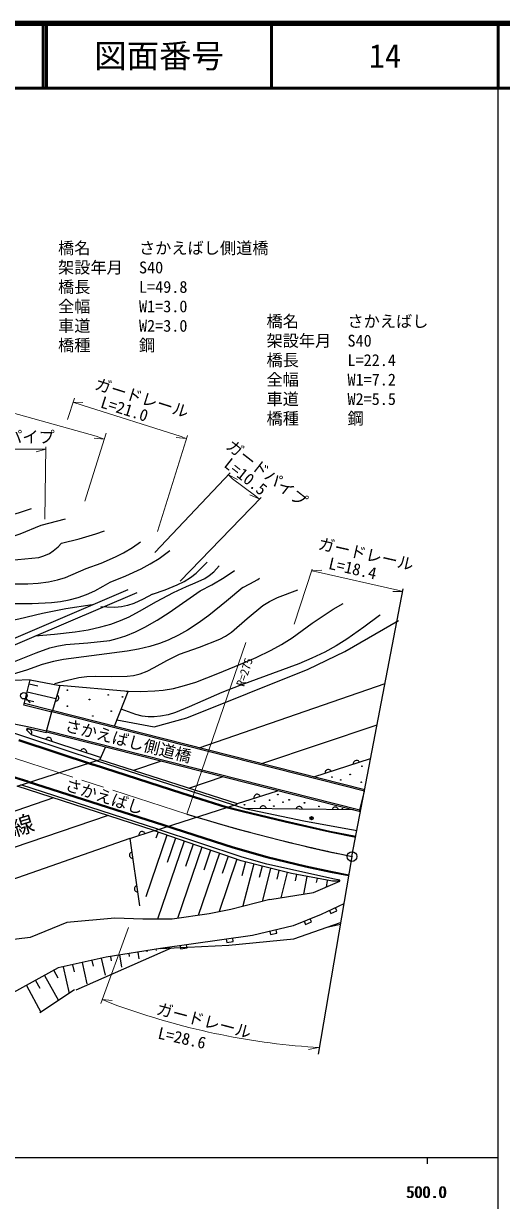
# Model space of a CAD drawing. Units: millimetres, scale not verified. Extents: x 40000 to 680000, y 20000 to 380000.
# Drawn here: x 505692 to 579500, y 198357 to 380000 of the extents above; entities that cross this region are included whole.
import ezdxf
from ezdxf.enums import TextEntityAlignment as Align

# ---------------------------------------------------------------- set-up
doc = ezdxf.new("R2010")
doc.units = ezdxf.units.MM
doc.header["$LTSCALE"] = 1000
doc.header["$PDMODE"] = 32
doc.header["$PDSIZE"] = 500
doc.linetypes.add('CHAIN', pattern=[18.5, 12, -1.5, 3.5, -1.5])
for name, color, linetype, lineweight in [('M-BGD', 7, 'Continuous', 25), ('M-BMK', 2, 'CHAIN', 13), ('M-BMK-OTRS', 5, 'Continuous', 25), ('M-BMK-SRVR', 3, 'Continuous', 25), ('M-STR-HTXT', 7, 'Continuous', 13), ('M-STR-STR1', 1, 'Continuous', 25), ('M-TTL', 2, 'Continuous', 140), ('M-TTL-BAND', 7, 'Continuous', 25), ('M-TTL-LINE', 7, 'Continuous', 50)]:
    doc.layers.add(name, color=color, linetype=linetype, lineweight=lineweight)
for name, color, linetype in [('M-BMK-HTXT', 7, 'Continuous'), ('M-OTRS', 6, 'Continuous'), ('M-TTL-TXT', 7, 'Continuous')]:
    doc.layers.add(name, color=color, linetype=linetype)
doc.styles.add('ＭＳ ゴシック', font='')
doc.styles.get('ＭＳ ゴシック').set_extended_font_data('MS Gothic')

msp = doc.modelspace()

# ---------------------------------------------------------------- linework, layer by layer
at = {"layer": 'M-BGD'}
for p, q in [((506589, 305056), (506900, 305174)), ((508427, 302562), (512188, 303560)), ((494663, 281027), (521835, 292633)), ((496890, 280965), (523224, 292170)), ((555323, 283104), (563598, 287871)), ((560673, 288647), (560782, 288731)), ((549654, 280378), (555323, 283104)), ((530901, 272855), (549654, 280378)), ((506702, 278696), (494599, 278264)), ((505757, 274810), (506702, 278696)), ((506555, 278089), (507902, 277762)), ((506702, 278696), (511304, 277828)), ((532803, 268231), (561529, 278143)), ((506260, 276874), (510671, 275803)), ((511304, 277828), (510142, 273977)), ((510971, 276308), (510867, 276381)), ((511049, 276222), (510971, 276308)), ((511116, 276097), (511049, 276222)), ((511145, 275984), (511116, 276097)), ((521870, 276919), (511304, 277828)), ((519764, 271538), (521870, 276919)), ((510043, 273745), (505757, 274810)), ((510103, 273987), (505817, 275052)), ((505965, 275659), (507265, 275344)), ((506074, 275884), (506743, 275141)), ((510579, 275424), (510705, 275427)), ((510705, 275427), (510818, 275456)), ((510818, 275456), (510943, 275523)), ((510943, 275523), (511029, 275601)), ((511029, 275601), (511102, 275705)), ((511102, 275705), (511148, 275858)), ((511148, 275858), (511145, 275984)), ((516980, 266266), (495143, 273403)), ((495243, 273717), (506284, 271502)), ((509193, 270600), (510103, 273987)), ((520108, 272528), (525886, 271438)), ((525886, 271438), (530901, 272855)), ((506229, 271258), (506174, 270991)), ((506174, 270991), (506886, 270278)), ((506290, 271045), (506177, 270988)), ((506229, 271258), (509193, 270600)), ((506284, 271502), (509247, 270844)), ((506403, 271073), (506290, 271045)), ((506545, 271073), (506403, 271073)), ((506658, 271045), (506545, 271073)), ((506771, 270988), (506658, 271045)), ((506884, 270875), (506771, 270988)), ((506940, 270762), (506884, 270875)), ((506969, 270648), (506940, 270762)), ((506968, 270507), (506969, 270648)), ((542505, 265772), (560317, 271786)), ((504914, 269349), (516435, 265543)), ((504961, 269491), (516482, 265685)), ((506884, 270281), (506940, 270394)), ((506886, 270278), (517664, 266729)), ((506940, 270394), (506968, 270507)), ((509181, 269649), (509106, 269547)), ((509269, 269725), (509181, 269649)), ((509396, 269789), (509269, 269725)), ((509509, 269814), (509396, 269789)), ((509636, 269815), (509509, 269814)), ((509788, 269765), (509636, 269815)), ((509889, 269689), (509788, 269765)), ((509966, 269601), (509889, 269689)), ((510029, 269475), (509966, 269601)), ((510055, 269361), (510029, 269475)), ((510055, 269234), (510055, 269361)), ((506373, 262914), (491123, 267567)), ((506417, 263057), (491167, 267711)), ((514570, 267874), (514495, 267772)), ((514658, 267950), (514570, 267874)), ((514785, 268014), (514658, 267950)), ((514899, 268040), (514785, 268014)), ((515025, 268040), (514899, 268040)), ((515177, 267990), (515025, 268040)), ((515278, 267914), (515177, 267990)), ((515355, 267826), (515278, 267914)), ((515418, 267700), (515355, 267826)), ((515444, 267586), (515418, 267700)), ((515445, 267460), (515444, 267586)), ((517553, 266466), (518343, 268329)), ((530128, 261108), (516436, 265543)), ((530173, 261251), (516482, 265685)), ((522719, 264752), (526840, 266174)), ((550548, 263732), (559278, 266566)), ((556621, 265829), (556620, 265703)), ((556647, 265943), (556621, 265829)), ((556712, 266069), (556647, 265943)), ((556788, 266157), (556712, 266069)), ((556890, 266232), (556788, 266157)), ((557042, 266282), (556890, 266232)), ((557169, 266281), (557042, 266282)), ((557282, 266254), (557169, 266281)), ((557408, 266190), (557282, 266254)), ((557496, 266113), (557408, 266190)), ((557571, 266012), (557496, 266113)), ((511205, 264303), (511043, 264355)), ((536467, 263733), (531312, 261992)), ((552256, 264413), (552255, 264286)), ((552282, 264526), (552256, 264413)), ((552347, 264652), (552282, 264526)), ((552423, 264740), (552347, 264652)), ((552525, 264815), (552423, 264740)), ((552677, 264865), (552525, 264815)), ((552804, 264864), (552677, 264865)), ((552917, 264837), (552804, 264864)), ((553043, 264773), (552917, 264837)), ((553131, 264697), (553043, 264773)), ((553206, 264595), (553131, 264697)), ((506373, 262914), (527136, 256293)), ((506419, 263057), (527182, 256436)), ((538715, 259621), (544894, 261596)), ((510344, 260482), (459484, 243187)), ((537010, 258980), (530128, 261108)), ((537051, 259125), (530173, 261251)), ((541274, 260593), (541273, 260466)), ((541300, 260706), (541274, 260593)), ((541364, 260832), (541300, 260706)), ((541441, 260920), (541364, 260832)), ((541543, 260995), (541441, 260920)), ((541695, 261045), (541543, 260995)), ((541821, 261044), (541695, 261045)), ((541935, 261018), (541821, 261044)), ((542061, 260953), (541935, 261018)), ((542149, 260877), (542061, 260953)), ((542224, 260775), (542149, 260877)), ((539440, 258344), (537010, 258980)), ((539477, 258490), (537051, 259125)), ((538123, 259437), (539888, 258865)), ((546079, 256730), (539440, 258344)), ((546113, 256876), (539477, 258490)), ((539888, 258865), (548991, 256972)), ((556629, 258621), (539888, 258865)), ((542220, 258951), (542178, 258831)), ((542282, 259050), (542220, 258951)), ((542383, 259148), (542282, 259050)), ((542484, 259207), (542383, 259148)), ((542604, 259245), (542484, 259207)), ((542764, 259243), (542604, 259245)), ((542884, 259201), (542764, 259243)), ((542983, 259140), (542884, 259201)), ((543082, 259038), (542983, 259140)), ((543140, 258937), (543082, 259038)), ((543178, 258817), (543140, 258937)), ((547800, 258869), (547759, 258750)), ((547862, 258969), (547800, 258869)), ((547963, 259067), (547862, 258969)), ((548064, 259126), (547963, 259067)), ((548185, 259164), (548064, 259126)), ((548345, 259162), (548185, 259164)), ((548464, 259120), (548345, 259162)), ((548563, 259058), (548464, 259120)), ((548662, 258957), (548563, 259058)), ((548720, 258856), (548662, 258957)), ((548759, 258735), (548720, 258856)), ((553381, 258788), (553339, 258669)), ((553442, 258887), (553381, 258788)), ((553544, 258986), (553442, 258887)), ((553644, 259044), (553544, 258986)), ((553765, 259083), (553644, 259044)), ((553925, 259080), (553765, 259083)), ((554044, 259038), (553925, 259080)), ((554143, 258977), (554044, 259038)), ((554242, 258876), (554143, 258977)), ((554301, 258775), (554242, 258876)), ((554339, 258654), (554301, 258775)), ((518769, 257757), (469222, 240985)), ((527136, 256293), (532075, 254693)), ((527182, 256436), (532121, 254835)), ((552957, 255178), (546079, 256730)), ((552988, 255325), (546113, 256876)), ((548991, 256972), (555449, 255781)), ((522109, 254247), (525860, 255464)), ((523510, 254828), (523509, 254701)), ((523536, 254941), (523510, 254828)), ((523600, 255067), (523536, 254941)), ((523677, 255155), (523600, 255067)), ((523779, 255230), (523677, 255155)), ((523931, 255280), (523779, 255230)), ((524057, 255279), (523931, 255280)), ((524171, 255252), (524057, 255279)), ((524297, 255188), (524171, 255252)), ((524385, 255112), (524297, 255188)), ((524460, 255010), (524385, 255112)), ((527817, 254744), (524555, 245238)), ((539323, 250796), (525787, 255440)), ((526464, 255208), (526137, 254258)), ((539463, 251339), (526369, 255667)), ((532075, 254693), (538001, 252791)), ((532121, 254835), (538045, 252935)), ((556999, 254377), (552957, 255178)), ((557028, 254525), (552988, 255325)), ((555449, 255781), (557206, 255463)), ((522109, 254247), (475003, 237704)), ((522109, 254247), (523620, 243852)), ((530524, 253815), (526394, 241777)), ((529171, 254279), (527884, 250529)), ((533232, 252886), (529460, 241895)), ((531878, 253350), (530687, 249878)), ((538001, 252791), (543273, 251312)), ((538045, 252935), (543310, 251457)), ((522082, 251791), (522060, 251667)), ((522060, 251667), (522083, 251509)), ((522127, 251899), (522082, 251791)), ((522083, 251509), (522140, 251396)), ((522212, 252012), (522127, 251899)), ((522140, 251396), (522213, 251305)), ((522302, 252086), (522212, 252012)), ((522213, 251305), (522327, 251221)), ((522415, 252143), (522302, 252086)), ((522327, 251221), (522434, 251176)), ((522434, 251176), (522559, 251153)), ((535939, 251957), (532647, 242363)), ((534585, 252421), (533526, 249334)), ((538646, 251028), (535880, 242969)), ((537292, 251492), (536377, 248824)), ((543182, 249780), (539323, 250796)), ((543281, 250264), (539463, 251339)), ((543273, 251312), (549257, 249869)), ((543310, 251457), (549291, 250016)), ((539966, 250626), (539402, 248483)), ((541252, 250288), (539551, 243822)), ((542539, 249949), (542082, 248213)), ((543828, 249617), (542543, 244518)), ((547059, 248803), (543182, 249780)), ((547206, 249373), (543281, 250264)), ((545120, 249291), (544784, 247955)), ((546413, 248966), (545430, 245067)), ((553482, 247993), (547206, 249373)), ((549257, 249869), (553100, 249044)), ((549291, 250016), (553130, 249191)), ((553100, 249044), (555901, 248487)), ((553130, 249191), (555926, 248634)), ((553399, 247612), (547059, 248803)), ((547852, 248654), (547666, 247665)), ((549437, 248356), (548924, 245629)), ((550468, 245878), (554558, 247647)), ((551022, 248058), (550903, 247424)), ((552607, 247761), (552411, 246718)), ((554558, 247647), (553399, 247612)), ((554517, 247779), (553482, 247993)), ((553978, 247629), (553980, 247560)), ((554558, 247647), (554517, 247779)), ((522838, 246594), (522815, 246470)), ((522815, 246470), (522838, 246311)), ((522883, 246702), (522838, 246594)), ((522838, 246311), (522895, 246198)), ((522967, 246815), (522883, 246702)), ((522895, 246198), (522969, 246108)), ((523057, 246889), (522967, 246815)), ((522969, 246108), (523082, 246023)), ((523170, 246946), (523057, 246889)), ((523082, 246023), (523190, 245978)), ((523190, 245978), (523314, 245956)), ((543721, 244792), (550468, 245878)), ((543721, 244792), (537714, 243286)), ((555155, 244144), (551655, 242500)), ((554070, 243082), (553858, 243535)), ((519780, 241945), (512405, 241275)), ((524138, 241777), (519780, 241945)), ((528663, 241777), (524138, 241777)), ((534362, 242615), (528663, 241777)), ((537714, 243286), (534362, 242615)), ((551655, 242500), (547336, 240751)), ((550147, 241350), (549959, 241813)), ((552952, 243109), (553165, 242657)), ((553165, 242657), (554070, 243082)), ((512405, 241275), (506706, 238928)), ((547336, 240751), (541066, 239263)), ((543715, 239892), (543830, 239405)), ((544803, 239636), (544688, 240123)), ((547435, 238760), (554657, 241243)), ((549032, 241438), (549220, 240974)), ((549220, 240974), (550147, 241350)), ((552799, 240604), (554619, 241018)), ((506706, 238928), (502516, 238425)), ((541066, 239263), (526819, 237252)), ((537009, 238690), (537079, 238195)), ((537079, 238195), (538069, 238335)), ((537379, 237755), (547435, 238760)), ((538069, 238335), (538000, 238830)), ((543830, 239405), (544803, 239636)), ((513804, 230887), (528567, 237335)), ((526819, 237252), (518439, 235911)), ((520534, 236246), (520834, 234373)), ((521931, 236470), (522001, 236033)), ((523327, 236693), (523494, 235652)), ((524724, 236917), (524754, 236729)), ((526121, 237140), (526154, 236932)), ((526819, 237252), (537379, 237755)), ((529886, 237685), (529956, 237190)), ((529956, 237190), (530946, 237330)), ((530946, 237330), (530876, 237825)), ((518439, 235911), (511064, 234235)), ((511802, 234403), (512730, 230317)), ((513276, 234738), (513522, 233656)), ((514751, 235073), (515494, 231804)), ((516226, 235408), (516426, 234529)), ((517701, 235743), (518291, 233150)), ((519137, 236023), (519247, 235336)), ((511064, 234235), (504024, 230380)), ((508952, 233078), (511070, 229211)), ((510360, 233849), (510975, 232726)), ((506136, 231536), (508389, 227423)), ((507544, 232307), (508200, 231110)), ((513578, 230883), (508224, 227313))]:
    msp.add_line(p, q, dxfattribs=at)
for points in [[(478104, 304662), (481665, 304074), (485430, 303563), (487815, 303349), (490010, 303252), (492806, 303250), (495608, 303353), (499014, 303575), (502293, 303899), (503570, 304137), (504919, 304502), (506590, 305056)], [(478891, 301643), (481611, 300926), (484537, 300263), (486305, 299964), (488088, 299764), (490078, 299651), (492278, 299634), (495693, 299768), (498991, 299997), (500589, 300149), (502361, 300428), (503677, 300753), (505194, 301248), (508427, 302562)], [(511578, 299805), (514286, 300490), (516837, 301237), (518187, 301730)], [(479154, 297836), (483318, 297268), (487691, 296781), (490285, 296591), (492890, 296502), (495499, 296523), (498298, 296654), (508043, 297609), (508807, 297830), (509700, 298224), (510293, 298607), (511042, 299262), (511578, 299805)], [(515385, 295867), (517665, 296724), (519889, 297670), (521136, 298299), (522498, 299113), (523751, 300032)], [(519060, 293766), (521487, 294754), (523856, 295835), (525261, 296587), (526636, 297450), (528269, 298653)], [(525624, 291929), (527561, 292591), (529432, 293349), (530495, 293889), (531496, 294518), (532328, 295173), (533194, 295997), (534029, 296895)], [(530875, 293110), (532212, 293657), (533667, 294369), (534339, 294790), (535106, 295403), (535927, 296316)], [(479548, 295079), (482700, 294461), (486058, 293916), (488041, 293697), (490064, 293579), (499723, 293604), (503117, 293509), (506345, 293528), (507955, 293634), (509549, 293840), (510920, 294122), (512161, 294486), (515385, 295867)], [(532975, 292454), (534758, 293373), (536659, 294478), (538249, 295607)], [(539539, 292979), (540654, 293504), (541867, 294215), (542141, 294420)], [(479941, 292454), (483058, 291647), (486185, 290941), (488151, 290597), (490129, 290358), (492172, 290237), (494373, 290219), (504108, 290482), (507022, 290499), (510024, 290622), (511412, 290785), (512756, 291042), (514111, 291412), (515436, 291886), (516723, 292456), (518009, 293141), (519060, 293766)], [(539539, 292979), (537021, 290833), (534306, 288661), (532672, 287479), (530999, 286398), (529627, 285621), (528042, 284855), (526674, 284315), (525183, 283849), (523461, 283440), (521702, 283125), (511876, 281863), (510298, 281540), (508554, 281073), (506140, 280199), (503584, 279406), (502202, 279200), (500798, 279101), (495300, 279064)], [(497138, 280902), (498962, 280820), (500766, 280840), (501949, 280959), (502967, 281159), (504298, 281556), (505610, 282053), (507663, 282902), (509741, 283646), (510847, 283922), (512225, 284144), (515629, 284410), (519008, 284802), (520159, 285082), (521488, 285522), (522971, 286142), (524416, 286857), (526321, 287929), (528185, 289099), (532975, 292454)], [(507508, 285496), (510498, 285738), (513678, 286099), (515650, 286427), (517611, 286866), (519153, 287312), (520657, 287855), (522016, 288457), (523610, 289288), (526219, 290780), (528844, 292163), (530875, 293110)], [(510528, 278145), (512266, 278630), (514219, 279059), (515454, 279213), (516870, 279266), (519316, 279217), (521720, 279269), (522691, 279397), (523710, 279645), (524804, 280065), (525871, 280596), (527811, 281695), (529781, 282667), (532842, 283740), (536000, 284964), (536863, 285432), (537821, 286081), (540233, 288195), (542655, 290167), (543677, 290778), (544928, 291398), (548058, 292614)], [(525624, 291929), (524174, 291157), (522704, 290491), (521766, 290174), (520807, 289965), (519783, 289878), (518579, 289899), (517616, 289959)], [(480466, 289828), (483175, 289054), (486092, 288332), (487854, 288002), (489659, 287775), (491848, 287642), (494253, 287603), (498030, 287582), (501832, 287674), (503417, 287837), (504944, 288101), (508647, 288977), (512226, 289716), (516304, 290353)], [(521554, 276964), (523768, 276927), (525965, 276991), (527265, 277120), (528828, 277391), (530566, 277826), (532285, 278370), (535683, 279665), (539207, 281119), (541599, 282167), (543934, 283303), (545505, 284166), (547187, 285213), (550273, 287435), (553534, 289638), (555075, 290473)], [(560673, 288647), (558267, 286838), (555645, 285001), (553951, 283945), (552221, 282997), (550234, 282049), (548200, 281189), (539104, 277839), (536320, 276748), (533384, 275479), (531284, 274525), (529164, 273680), (528005, 273324), (526845, 273080), (525879, 272980), (524916, 272991), (523998, 273120), (523042, 273364), (520767, 274207)]]:
    msp.add_lwpolyline(points, dxfattribs=at)
for centre, radius in [((505740, 276256), 500), ((512470, 277122), 50), ((512470, 277122), 30), ((512470, 277122), 10), ((518775, 276378), 50), ((518775, 276378), 30), ((518775, 276378), 10), ((520968, 276064), 50), ((512470, 274654), 50), ((512470, 274654), 30), ((512470, 274654), 10), ((515877, 275673), 50), ((515877, 275673), 30), ((515877, 275673), 10), ((520968, 276064), 30), ((520968, 276064), 10), ((516386, 273127), 50), ((516386, 273127), 30), ((516386, 273127), 10), ((519245, 273871), 50), ((519245, 273871), 30), ((519245, 273871), 10), ((557956, 265374), 50), ((557956, 265374), 30), ((557956, 265374), 10), ((553321, 263711), 50), ((553321, 263711), 30), ((553321, 263711), 10), ((556142, 264114), 50), ((556142, 264114), 30), ((556142, 264114), 10), ((554681, 263257), 50), ((554681, 263257), 30), ((554681, 263257), 10), ((557856, 262905), 50), ((557856, 262905), 30), ((557856, 262905), 10), ((541378, 259982), 50), ((541378, 259982), 30), ((541378, 259982), 10), ((543696, 260133), 50), ((543696, 260133), 30), ((543696, 260133), 10), ((544956, 260990), 50), ((544956, 260990), 30), ((544956, 260990), 10), ((545762, 259831), 50), ((545762, 259831), 30), ((545762, 259831), 10), ((546720, 260184), 50), ((546720, 260184), 30), ((546720, 260184), 10), ((549088, 259730), 50), ((549088, 259730), 30), ((539816, 259428), 50), ((539816, 259428), 30), ((539816, 259428), 10), ((544351, 259226), 50), ((544351, 259226), 30), ((544351, 259226), 10), ((549088, 259730), 10), ((551305, 259176), 50), ((551305, 259176), 30), ((551305, 259176), 10), ((554933, 258823), 50), ((554933, 258823), 30), ((554933, 258823), 10)]:
    msp.add_circle(centre, radius, dxfattribs=at)
msp.add_arc((612172, 521528), 275784, 252.85794, 258.32967, dxfattribs=at)
at = {"layer": 'M-BMK'}
msp.add_line((530887, 257995), (497176, 268880), dxfattribs=at)
msp.add_line((530887, 257995), (497176, 268880), dxfattribs=at)
msp.add_arc((612172, 521528), 275784, 252.85794, 258.32967, dxfattribs=at)
at = {"layer": 'M-BMK-OTRS'}
for q in [(564319, 292769), (551175, 220953)]:
    msp.add_line((556413, 251469), q, dxfattribs=at)
at = {"layer": 'M-BMK-SRVR'}
for radius in [750, 30]:
    msp.add_circle((556406, 251438), radius, dxfattribs=at)
at = {"layer": 'M-OTRS'}
msp.add_point((550171, 257358), dxfattribs=at)
at = {"layer": 'M-STR-HTXT'}
for p, q in [((410752, 345805), (516913, 316328)), ((512493, 318894), (513571, 322186)), ((514762, 321100), (513310, 321555)), ((513310, 321555), (514867, 321507)), ((514762, 321100), (530040, 316247)), ((515174, 306306), (518465, 316786)), ((516913, 316328), (518170, 315869)), ((526383, 301611), (531004, 316417)), ((530812, 315938), (529264, 316105)), ((530040, 316247), (530812, 315938)), ((497362, 314330), (507866, 314330)), ((509154, 314327), (507653, 313911)), ((507866, 314330), (509154, 314327)), ((508996, 303517), (509116, 314663)), ((518170, 315869), (516617, 315989)), ((525969, 298384), (537624, 310657)), ((537987, 309740), (537355, 310372)), ((537355, 310372), (538713, 309608)), ((537987, 309740), (541386, 307211)), ((542097, 306657), (540655, 307247)), ((541386, 307211), (542097, 306657)), ((529867, 293927), (542401, 306832)), ((547473, 287294), (550285, 295781)), ((550218, 295507), (551770, 295644)), ((551203, 295322), (550218, 295507)), ((551203, 295322), (563497, 292565)), ((563497, 292565), (564291, 292366)), ((564291, 292366), (562734, 292323)), ((540020, 284486), (530887, 257995)), ((521919, 240509), (517654, 228779)), ((519353, 228757), (517841, 229387)), ((517841, 229387), (519387, 229198)), ((549605, 222077), (551243, 221951)), ((551243, 221951), (549715, 221647))]:
    msp.add_line(p, q, dxfattribs=at)
msp.add_arc((558106, 332409), 110660, 249.50037, 265.59372, dxfattribs=at)
at = {"layer": 'M-STR-STR1'}
for p, q in [((509193, 270600), (510103, 273987)), ((558355, 261515), (510047, 273764)), ((558412, 261738), (510103, 273987)), ((557618, 258607), (509309, 270856)), ((557754, 258336), (509253, 270633)), ((504690, 262311), (517504, 266434)), ((516921, 266247), (538123, 259437)), ((517493, 266431), (538681, 259625)), ((525860, 255464), (504690, 262311)), ((526427, 255648), (505260, 262494)), ((557561, 258384), (558355, 261515)), ((525889, 255428), (538678, 259527))]:
    msp.add_line(p, q, dxfattribs=at)
at = {"layer": 'M-TTL'}
msp.add_line((680000, 380000), (40000, 380000), dxfattribs=at)
at = {"layer": 'M-TTL-BAND'}
for p, q in [((579000, 20000), (579000, 370000)), ((40000, 205000), (579000, 205000)), ((568000, 205000), (568000, 204000))]:
    msp.add_line(p, q, dxfattribs=at)
at = {"layer": 'M-TTL-LINE'}
for p, q in [((508747, 380000), (508747, 370000)), ((509247, 380000), (509247, 370000)), ((543997, 380000), (543997, 370000)), ((579000, 380000), (579000, 370000)), ((40000, 370000), (680000, 370000))]:
    msp.add_line(p, q, dxfattribs=at)

# ---------------------------------------------------------------- texts
at = {"layer": 'M-BMK-HTXT', "style": 'ＭＳ ゴシック'}
msp.add_text('山陽本線', height=2566, rotation=17.1, dxfattribs=at).set_placement((494413, 250679), align=Align.BOTTOM_LEFT)
at = {"layer": 'M-STR-HTXT', "style": 'ＭＳ ゴシック'}
for s, p in [('橋名\u3000\u3000\u3000さかえばし側道橋', (511021, 343888)), ('架設年月\u3000S40', (511021, 340888)), ('橋長\u3000\u3000\u3000L=49.8', (511021, 337888)), ('全幅\u3000\u3000\u3000W1=3.0', (511021, 334888)), ('車道\u3000\u3000\u3000W2=3.0', (511021, 331888)), ('橋名\u3000\u3000\u3000さかえばし', (543218, 332585)), ('橋種\u3000\u3000\u3000鋼', (511021, 328888)), ('架設年月\u3000S40', (543218, 329585)), ('橋長\u3000\u3000\u3000L=22.4', (543218, 326585)), ('全幅\u3000\u3000\u3000W1=7.2', (543218, 323585)), ('車道\u3000\u3000\u3000W2=5.5', (543218, 320585)), ('橋種\u3000\u3000\u3000鋼', (543218, 317585))]:
    msp.add_text(s, height=1833, dxfattribs=at).set_placement(p, align=Align.BOTTOM_LEFT)
for s, height, rotation, p in [('ガードレール', 1833, 342.5, (516380, 323094)), ('L=21.0', 1833, 342.5, (517278, 320248)), ('ガードパイプ ', 1833, 359.7, (495505, 314784)), ('ガードパイプ ', 1833, 321.8, (536481, 314096)), ('L=10.5', 1833, 321.7, (536165, 311251)), ('ガードレール', 1833, 347.1, (550949, 298376)), ('L=18.4', 1833, 347.1, (552553, 295314)), ('R=275', 1320, 71.9, (540127, 277440)), ('ガードレール', 1833, 345.3, (525935, 226615)), ('L=28.6', 1833, 347.3, (526200, 222830))]:
    msp.add_text(s, height=height, rotation=rotation, dxfattribs=at).set_placement(p, align=Align.BOTTOM_LEFT)
at = {"layer": 'M-STR-STR1', "style": 'ＭＳ ゴシック'}
for s, rotation, p in [('さかえばし側道橋', 345.7, (511800, 270329)), ('さかえばし', 342.093, (511767, 261244))]:
    msp.add_text(s, height=1833, rotation=rotation, dxfattribs=at).set_placement(p, align=Align.BOTTOM_LEFT)
at = {"layer": 'M-TTL-BAND', "style": 'ＭＳ ゴシック'}
for p in [(567844, 198195), (568000, 198195)]:
    msp.add_text('500.0', height=1833, dxfattribs=at).set_placement(p, align=Align.BOTTOM_CENTER)
at = {"layer": 'M-TTL-TXT', "style": 'ＭＳ ゴシック'}
for s, p in [('図面番号', (526622, 375000)), ('14', (561497, 375000))]:
    msp.add_text(s, height=3666, dxfattribs=at).set_placement(p, align=Align.MIDDLE_CENTER)

doc.saveas('drawing.dxf')
